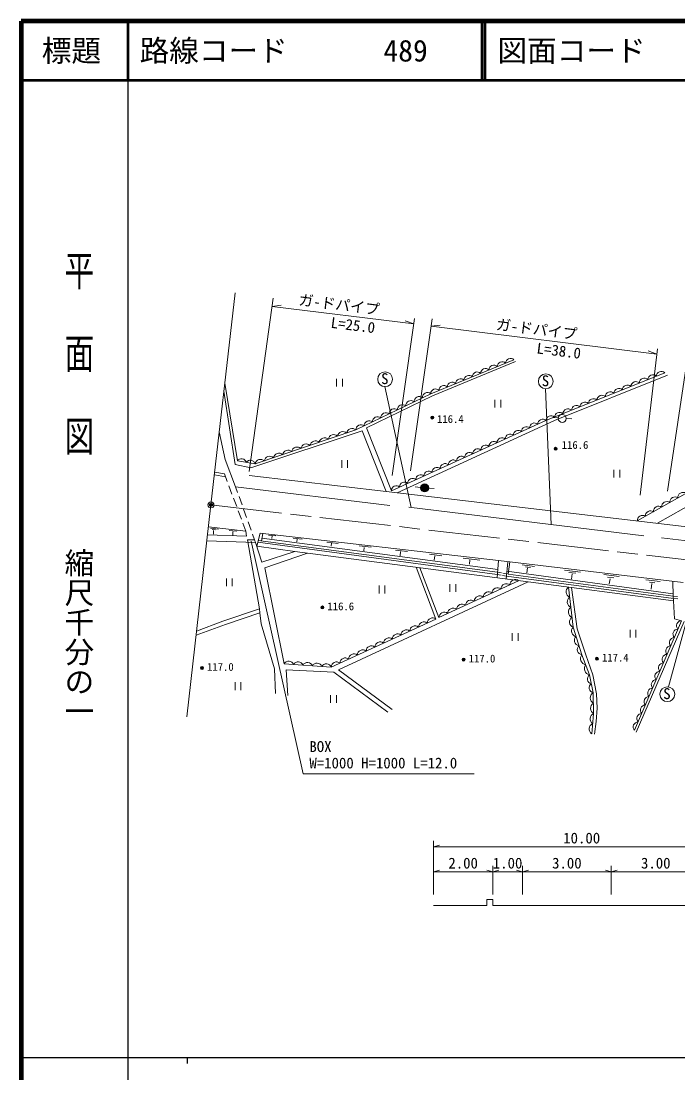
# Model space of a CAD drawing. Units: millimetres, scale not verified, with parts at other scales. Extents: x 40000 to 680000, y 20000 to 380000.
# Drawn here: x 40000 to 150831, y 202409 to 380000 of the extents above; entities that cross this region are included whole.
import ezdxf
from ezdxf.enums import TextEntityAlignment as Align

# ---------------------------------------------------------------- set-up
doc = ezdxf.new("R2010")
doc.units = ezdxf.units.MM
doc.header["$LTSCALE"] = 1000
doc.header["$PDMODE"] = 32
doc.header["$PDSIZE"] = 500
doc.linetypes.add('CHAIN', pattern=[18.5, 12, -1.5, 3.5, -1.5])
for name, color, linetype, lineweight in [('M-BGD', 7, 'Continuous', 13), ('M-BMK', 2, 'CHAIN', 13), ('M-BMK-SRVR', 3, 'Continuous', 13), ('M-STR-HTXT', 7, 'Continuous', 13), ('M-TTL', 2, 'Continuous', 140), ('M-TTL-BAND', 7, 'Continuous', 25), ('M-TTL-LINE', 7, 'Continuous', 50)]:
    doc.layers.add(name, color=color, linetype=linetype, lineweight=lineweight)
doc.layers.add('M-OTRS', color=6, linetype='Continuous')
doc.layers.add('M-TTL-TXT', color=7, linetype='Continuous')
doc.styles.add('@ＭＳ ゴシック', font='')
doc.styles.add('ＭＳ ゴシック', font='')
doc.styles.get('@ＭＳ ゴシック').set_extended_font_data('@MS Gothic')
doc.styles.get('ＭＳ ゴシック').set_extended_font_data('MS Gothic')

msp = doc.modelspace()

# ---------------------------------------------------------------- hatches: boundary and pattern name
at = {"layer": 'M-BGD'}
msp.add_hatch(color=256, dxfattribs=at).paths.add_polyline_path([(108770, 301122, 0.97359), (107414, 301277, 0.01338), (107410, 301241, 1)])

# ---------------------------------------------------------------- linework, layer by layer
for p, q in [((109420, 316721), (123413, 322519)), ((149063, 320187), (130027, 312586)), ((74380, 318868), (76497, 305740)), ((93243, 319590), (93243, 318290)), ((94218, 318290), (94218, 319590)), ((101396, 318278), (105802, 297879)), ((129439, 295013), (128506, 317923)), ((76112, 305111), (74222, 317485)), ((98304, 311329), (109420, 316721)), ((119957, 316062), (119957, 314762)), ((120932, 314762), (120932, 316062)), ((130027, 312586), (103448, 300341)), ((129721, 313050), (130632, 312990)), ((131993, 312899), (132905, 312839)), ((98304, 311329), (102495, 300702)), ((73445, 310662), (74465, 305987)), ((74465, 305987), (76201, 301372)), ((94131, 305879), (94131, 304579)), ((95106, 304579), (95106, 305879)), ((163154, 306478), (143970, 295608)), ((72667, 303826), (74298, 303571)), ((140035, 304215), (140035, 302915)), ((141010, 302915), (141010, 304215)), ((72615, 303367), (74492, 303056)), ((74298, 303571), (74799, 302239)), ((75063, 301536), (75591, 300132)), ((76201, 301372), (102235, 298235)), ((76201, 301372), (76541, 300420)), ((101629, 300553), (164666, 293191)), ((106504, 301356), (107414, 301277)), ((108773, 301159), (109683, 301080)), ((75855, 299430), (76382, 298026)), ((76794, 299714), (77299, 298301)), ((147360, 295213), (153936, 298949)), ((76646, 297324), (77174, 295920)), ((77552, 297595), (78057, 296183)), ((105430, 297924), (145100, 293114)), ((77438, 295218), (77939, 293885)), ((78310, 295477), (78816, 294064)), ((78057, 293031), (71462, 293237)), ((71617, 294606), (77939, 293885)), ((71938, 294367), (73305, 294209)), ((72253, 294145), (72826, 294110)), ((72481, 294011), (72481, 293345)), ((75136, 294006), (76398, 293884)), ((75755, 293819), (75749, 293229)), ((77939, 293885), (78057, 293031)), ((79068, 293358), (79409, 292406)), ((79770, 291344), (80351, 293527)), ((120558, 288908), (80351, 293527)), ((80541, 292246), (80802, 293476)), ((81764, 293211), (82973, 293094)), ((82360, 293077), (82325, 292650)), ((71349, 292252), (79576, 291950)), ((78199, 292419), (79409, 292406)), ((78199, 292419), (80228, 280793)), ((79409, 292406), (79576, 291950)), ((79576, 291950), (80641, 288636)), ((86176, 290464), (79770, 291344)), ((120355, 286556), (79954, 292033)), ((80029, 292315), (120387, 286928)), ((120426, 287378), (80638, 292706)), ((85923, 292720), (87447, 292549)), ((86597, 292521), (86543, 292089)), ((91583, 292047), (93503, 291811)), ((92389, 291834), (92331, 291343)), ((97055, 291387), (99098, 291168)), ((148073, 292759), (163550, 290895)), ((80641, 288636), (86176, 290464)), ((88336, 290181), (81135, 287700)), ((86176, 290464), (125542, 285304)), ((97879, 291106), (97818, 290563)), ((103192, 290686), (105190, 290461)), ((104010, 290464), (103951, 289701)), ((108936, 289979), (110993, 289735)), ((109799, 289712), (109705, 289005)), ((81135, 287700), (84409, 271486)), ((110002, 279045), (106663, 287779)), ((107261, 287700), (110481, 279304)), ((114579, 289319), (117403, 288964)), ((115728, 289015), (115677, 288279)), ((120558, 288908), (120306, 285991)), ((151690, 285238), (120558, 288908)), ((122139, 288722), (121857, 285787)), ((122453, 288685), (122207, 286622)), ((124541, 288180), (126645, 287934)), ((125102, 287847), (125935, 287741)), ((125453, 287698), (125356, 286856)), ((120355, 286556), (121006, 286436)), ((120387, 286928), (121041, 286819)), ((121252, 286391), (121903, 286272)), ((121288, 286778), (121942, 286669)), ((121903, 286272), (150059, 282527)), ((150030, 283322), (121984, 287105)), ((122207, 286622), (150043, 282898)), ((131674, 287286), (134409, 286961)), ((132436, 286891), (133620, 286760)), ((132971, 286698), (132848, 285752)), ((138331, 286541), (140901, 286212)), ((138954, 286104), (140020, 285975)), ((74640, 285877), (74640, 284577)), ((75615, 284577), (75615, 285877)), ((93560, 270461), (125542, 285304)), ((100421, 284679), (100421, 283379)), ((101396, 283379), (101396, 284679)), ((123954, 285512), (110481, 279304)), ((112358, 284945), (112358, 283645)), ((113333, 283645), (113333, 284945)), ((125542, 285304), (132888, 284361)), ((132888, 284361), (133818, 277363)), ((132888, 284361), (150077, 282093)), ((139376, 285839), (139247, 284988)), ((145436, 285673), (147811, 285366)), ((146023, 285252), (146935, 285138)), ((146426, 285059), (146295, 284069)), ((149255, 267580), (153987, 284879)), ((150043, 282898), (149961, 285441)), ((150043, 282898), (150077, 282093)), ((150043, 282898), (150778, 282825)), ((150059, 282527), (150792, 282450)), ((80228, 280793), (74021, 278700)), ((80292, 280100), (80228, 280793)), ((150077, 282093), (150257, 279056)), ((74494, 278148), (80292, 280100)), ((80292, 280100), (80489, 278207)), ((150257, 279056), (151431, 278767)), ((69534, 276309), (74494, 278148)), ((74021, 278700), (69609, 276968)), ((80489, 278207), (82767, 270619)), ((133818, 277363), (135283, 272982)), ((142754, 277200), (142754, 275900)), ((151431, 278767), (143513, 260259)), ((143729, 275900), (143729, 277200)), ((151880, 278654), (143791, 259959)), ((122873, 276668), (122873, 275368)), ((123848, 275368), (123848, 276668)), ((135283, 272982), (136446, 269629)), ((82767, 270619), (82945, 266478)), ((84986, 266113), (84730, 270452)), ((84730, 270452), (92796, 270077)), ((92796, 270077), (101902, 263322)), ((102632, 263795), (93560, 270461)), ((76127, 268361), (76127, 267061)), ((77102, 267061), (77102, 268361)), ((136446, 269629), (137097, 266404)), ((137097, 266404), (137191, 263979)), ((92234, 266186), (92234, 264886)), ((93209, 264886), (93209, 266186)), ((137191, 263979), (137033, 261730)), ((137033, 261730), (136757, 259581)), ((109590, 232510), (109590, 241607)), ((109590, 240607), (110590, 240857)), ((109590, 240607), (159590, 240607)), ((109590, 232510), (109590, 237372)), ((109590, 236372), (110590, 236622)), ((109590, 236372), (119590, 236372)), ((119590, 236372), (118590, 236622)), ((119590, 232510), (119590, 237372)), ((119590, 232510), (119590, 237372)), ((119590, 236372), (120590, 236622)), ((119590, 236372), (124590, 236372)), ((124590, 236372), (123590, 236622)), ((124590, 232510), (124590, 237372)), ((124590, 232510), (124590, 237372)), ((124590, 236372), (125590, 236622)), ((124590, 236372), (139590, 236372)), ((139590, 236372), (138590, 236622)), ((139590, 232510), (139590, 237372)), ((139590, 232510), (139590, 237372)), ((139590, 236372), (140590, 236622)), ((139590, 236372), (154590, 236372)), ((119590, 231689), (118590, 231689)), ((118590, 231689), (118590, 230689)), ((119590, 230689), (119590, 231689)), ((118590, 230689), (109590, 230689)), ((119590, 230689), (124590, 230689)), ((124590, 230689), (139590, 230689)), ((139590, 230689), (154590, 230689))]:
    msp.add_line(p, q, dxfattribs=at)
for points in [[(123154, 322812), (109113, 317081), (96482, 310958), (79505, 305217), (76497, 305740)], [(148619, 320621), (128560, 312552), (102495, 300702)], [(76112, 305111), (78754, 304546), (97575, 310801), (101629, 300553), (78498, 303275)], [(132378, 284427), (133137, 277646), (134616, 273017), (135903, 269629), (136517, 266605), (136606, 263055), (136280, 259682)], [(110002, 279045), (92320, 270927), (84409, 271486)]]:
    msp.add_lwpolyline(points, dxfattribs=at)
for centre, radius in [((101424, 319528), 1250), ((128535, 319173), 1250), ((109390, 313057), 150), ((109390, 313057), 120), ((109390, 313057), 90), ((109390, 313057), 60), ((109390, 313057), 30), ((109390, 313057), 20), ((131310, 312907), 683), ((130193, 307796), 150), ((130193, 307796), 120), ((130193, 307796), 90), ((130193, 307796), 60), ((130193, 307796), 30), ((130193, 307796), 20), ((108090, 301181), 683), ((90841, 281002), 150), ((90841, 281002), 120), ((90841, 281002), 90), ((90841, 281002), 60), ((90841, 281002), 30), ((90841, 281002), 20), ((114669, 272191), 150), ((114669, 272191), 120), ((114669, 272191), 90), ((114669, 272191), 60), ((114669, 272191), 30), ((114669, 272191), 20), ((137163, 272350), 150), ((137163, 272350), 120), ((137163, 272350), 90), ((137163, 272350), 60), ((137163, 272350), 30), ((137163, 272350), 20), ((70532, 270781), 150), ((70532, 270781), 120), ((70532, 270781), 90), ((70532, 270781), 60), ((70532, 270781), 30), ((70532, 270781), 20), ((149028, 266351), 1250)]:
    msp.add_circle(centre, radius, dxfattribs=at)
for centre, radius, start, end in [((119767, 321078), 825, 45.4014, 179.00392), ((121171, 321652), 825, 45.4014, 179.00392), ((122575, 322225), 825, 45.4014, 179.00392), ((115555, 319359), 825, 45.4014, 179.00392), ((116959, 319932), 825, 45.4014, 179.00392), ((118363, 320505), 825, 45.4014, 179.00392), ((145166, 318859), 846, 46.06474, 177.7614), ((146599, 319436), 846, 46.06474, 177.7614), ((148032, 320012), 846, 46.06474, 177.7614), ((109938, 317067), 825, 45.4014, 179.00392), ((111342, 317640), 825, 45.4014, 179.00392), ((112747, 318213), 825, 45.4014, 179.00392), ((114151, 318786), 825, 45.4014, 179.00392), ((140868, 317130), 846, 46.06474, 177.7614), ((142301, 317707), 846, 46.06474, 177.7614), ((143733, 318283), 846, 46.06474, 177.7614), ((107164, 315738), 858, 50.53278, 181.19335), ((108568, 316419), 858, 50.53278, 181.19335), ((136570, 315401), 846, 46.06474, 177.7614), ((138002, 315977), 846, 46.06474, 177.7614), ((139435, 316554), 846, 46.06474, 177.7614), ((102954, 313697), 858, 50.53278, 181.19335), ((104357, 314378), 858, 50.53278, 181.19335), ((105761, 315058), 858, 50.53278, 181.19335), ((132271, 313672), 846, 46.06474, 177.7614), ((133704, 314248), 846, 46.06474, 177.7614), ((135137, 314825), 846, 46.06474, 177.7614), ((100147, 312336), 858, 50.53278, 181.19335), ((101550, 313017), 858, 50.53278, 181.19335), ((128006, 311951), 818, 47.31283, 181.58286), ((129406, 312519), 846, 46.06474, 177.7614), ((130838, 313096), 846, 46.06474, 177.7614), ((95843, 310305), 914, 45.59983, 171.76521), ((97340, 310976), 858, 50.53278, 181.19335), ((98743, 311656), 858, 50.53278, 181.19335), ((123890, 310080), 818, 47.31283, 181.58286), ((125262, 310704), 818, 47.31283, 181.58286), ((126634, 311328), 818, 47.31283, 181.58286), ((89669, 308217), 914, 45.59983, 171.76521), ((91213, 308739), 914, 45.59983, 171.76521), ((92756, 309261), 914, 45.59983, 171.76521), ((94299, 309783), 914, 45.59983, 171.76521), ((119775, 308209), 818, 47.31283, 181.58286), ((121146, 308833), 818, 47.31283, 181.58286), ((122518, 309457), 818, 47.31283, 181.58286), ((85039, 306652), 914, 45.59983, 171.76521), ((86582, 307174), 914, 45.59983, 171.76521), ((88126, 307696), 914, 45.59983, 171.76521), ((117031, 306962), 818, 47.31283, 181.58286), ((118403, 307586), 818, 47.31283, 181.58286), ((77192, 305282), 832, 13.67842, 146.60582), ((78696, 305020), 832, 13.67842, 146.60582), ((80409, 305086), 914, 45.59983, 171.76521), ((81952, 305608), 914, 45.59983, 171.76521), ((83496, 306130), 914, 45.59983, 171.76521), ((112915, 305091), 818, 47.31283, 181.58286), ((114287, 305715), 818, 47.31283, 181.58286), ((115659, 306338), 818, 47.31283, 181.58286), ((108800, 303220), 818, 47.31283, 181.58286), ((110172, 303843), 818, 47.31283, 181.58286), ((111543, 304467), 818, 47.31283, 181.58286), ((104684, 301349), 818, 47.31283, 181.58286), ((106056, 301972), 818, 47.31283, 181.58286), ((107428, 302596), 818, 47.31283, 181.58286), ((103312, 300725), 818, 47.31283, 181.58286), ((151689, 299557), 870, 54.709, 184.36134), ((148948, 298004), 870, 54.709, 184.36134), ((150319, 298780), 870, 54.709, 184.36134), ((146208, 296451), 870, 54.709, 184.36134), ((147578, 297227), 870, 54.709, 184.36134), ((144837, 295675), 870, 54.709, 184.36134), ((120391, 283398), 929, 52.25257, 177.23087), ((121888, 284088), 929, 52.25257, 177.23087), ((123385, 284778), 929, 52.25257, 177.23087), ((132947, 283632), 977, 125.62677, 247.15667), ((117397, 282018), 929, 52.25257, 177.23087), ((118894, 282708), 929, 52.25257, 177.23087), ((133137, 281937), 977, 125.62677, 247.15667), ((112906, 279949), 929, 52.25257, 177.23087), ((114403, 280638), 929, 52.25257, 177.23087), ((115900, 281328), 929, 52.25257, 177.23087), ((133327, 280242), 977, 125.62677, 247.15667), ((109436, 278336), 907, 51.33123, 177.98899), ((111409, 279259), 929, 52.25257, 177.23087), ((133517, 278547), 977, 125.62677, 247.15667), ((105015, 276307), 907, 51.33123, 177.98899), ((106488, 276983), 907, 51.33123, 177.98899), ((107962, 277660), 907, 51.33123, 177.98899), ((133771, 276998), 906, 134.34735, 261.08885), ((150839, 276494), 850, 91.13195, 222.54622), ((151448, 277917), 850, 91.13195, 222.54622), ((102068, 274954), 907, 51.33123, 177.98899), ((103541, 275630), 907, 51.33123, 177.98899), ((134264, 275455), 906, 134.34735, 261.08885), ((150230, 275070), 850, 91.13195, 222.54622), ((97647, 272924), 907, 51.33123, 177.98899), ((99121, 273601), 907, 51.33123, 177.98899), ((100594, 274277), 907, 51.33123, 177.98899), ((134757, 273912), 906, 134.34735, 261.08885), ((149621, 273646), 850, 91.13195, 222.54622), ((85173, 271052), 879, 21.49713, 150.41454), ((86756, 270940), 879, 21.49713, 150.41454), ((93227, 270895), 907, 51.33123, 177.98899), ((94700, 271571), 907, 51.33123, 177.98899), ((96174, 272248), 907, 51.33123, 177.98899), ((135471, 272373), 1071, 143.00776, 258.59708), ((149012, 272223), 850, 91.13195, 222.54622), ((88338, 270828), 879, 21.49713, 150.41454), ((89920, 270717), 879, 21.49713, 150.41454), ((91502, 270605), 879, 21.49713, 150.41454), ((136115, 270679), 1071, 143.00776, 258.59708), ((147793, 269375), 850, 91.13195, 222.54622), ((148403, 270799), 850, 91.13195, 222.54622), ((136395, 268942), 845, 125.58564, 257.35732), ((147184, 267951), 850, 91.13195, 222.54622), ((136702, 267430), 845, 125.58564, 257.35732), ((137077, 265731), 1038, 122.65377, 240.21042), ((146575, 266528), 850, 91.13195, 222.54622), ((137121, 263956), 1038, 122.65377, 240.21042), ((145966, 265104), 850, 91.13195, 222.54622), ((136990, 262167), 967, 113.38108, 235.59597), ((144748, 262257), 850, 91.13195, 222.54622), ((145357, 263680), 850, 91.13195, 222.54622), ((136827, 260481), 967, 113.38108, 235.59597), ((144139, 260833), 850, 91.13195, 222.54622)]:
    msp.add_arc(centre, radius, start, end, dxfattribs=at)
for p in [(109390, 313057), (130193, 307796), (90841, 281002), (114669, 272191), (137163, 272350), (70532, 270781)]:
    msp.add_point(p, dxfattribs=at)
at = {"layer": 'M-BMK'}
msp.add_line((72039, 298307), (170908, 286909), dxfattribs=at)
at = {"layer": 'M-BMK-SRVR'}
for p, q in [((76115, 334107), (72039, 298307)), ((72039, 298307), (67963, 262507))]:
    msp.add_line(p, q, dxfattribs=at)
msp.add_circle((72039, 298307), 500, dxfattribs=at)
msp.add_point((72039, 298307), dxfattribs=at)
at = {"layer": 'M-OTRS'}
msp.add_point((72039, 298307), dxfattribs=at)
at = {"layer": 'M-STR-HTXT'}
for p, q in [((82527, 333187), (78466, 303928)), ((82340, 331834), (83874, 332021)), ((82340, 331834), (106262, 328854)), ((106393, 329765), (102592, 303259)), ((106262, 328854), (104820, 329411)), ((105727, 304088), (109356, 329717)), ((109183, 328490), (110717, 328677)), ((109183, 328490), (147264, 323745)), ((147368, 324640), (144477, 299935)), ((147264, 323745), (145821, 324303)), ((149047, 300645), (152570, 323910)), ((87577, 252892), (78821, 292177)), ((87577, 252892), (116465, 252892))]:
    msp.add_line(p, q, dxfattribs=at)
at = {"layer": 'M-TTL'}
for p, q in [((40000, 380000), (40000, 20000)), ((680000, 380000), (40000, 380000))]:
    msp.add_line(p, q, dxfattribs=at)
at = {"layer": 'M-TTL-BAND'}
for p, q in [((58000, 370000), (58000, 20000)), ((40000, 205000), (579000, 205000)), ((68000, 205000), (68000, 204000))]:
    msp.add_line(p, q, dxfattribs=at)
at = {"layer": 'M-TTL-LINE'}
for p, q in [((58000, 380000), (58000, 370000)), ((117750, 380000), (117750, 370000)), ((118250, 380000), (118250, 370000)), ((40000, 370000), (680000, 370000))]:
    msp.add_line(p, q, dxfattribs=at)

# ---------------------------------------------------------------- texts
at = {"layer": 'M-BGD', "style": 'ＭＳ ゴシック'}
for s, height, p in [('S', 1833, (100746, 318154)), ('S', 1833, (127856, 317799)), ('116.4', 1320, (110187, 311753)), ('116.6', 1320, (131226, 307379)), ('116.6', 1320, (91699, 280129)), ('117.0', 1320, (115527, 271318)), ('117.4', 1320, (138021, 271477)), ('117.0', 1320, (71390, 269908)), ('S', 1833, (148349, 264978))]:
    msp.add_text(s, height=height, dxfattribs=at).set_placement(p, align=Align.BOTTOM_LEFT)
for s, p in [('10.00', (134590, 240607)), ('2.00', (114590, 236372)), ('1.00', (122090, 236372)), ('3.00', (132090, 236372)), ('3.00', (147090, 236372))]:
    msp.add_text(s, height=1833, dxfattribs=at).set_placement(p, align=Align.BOTTOM_CENTER)
at = {"layer": 'M-STR-HTXT', "style": 'ＭＳ ゴシック'}
for s, p in [('ガ-ドパイプ', (86674, 331532)), ('L=25.0', (92109, 327676)), ('ガ-ドパイプ', (119993, 327380)), ('L=38.0', (126848, 323347))]:
    msp.add_text(s, height=1833, rotation=352.898, dxfattribs=at).set_placement(p, align=Align.BOTTOM_LEFT)
for s, p in [('BOX', (88649, 256043)), ('W=1000 H=1000 L=12.0', (88649, 253272))]:
    msp.add_text(s, height=1833, dxfattribs=at).set_placement(p, align=Align.BOTTOM_LEFT)
at = {"layer": 'M-TTL-BAND', "style": '@ＭＳ ゴシック', "width": 1.4}
msp.add_text('平  面  図', height=3666, rotation=270, dxfattribs=at).set_placement((49777, 306475), align=Align.MIDDLE_RIGHT)
at = {"layer": 'M-TTL-BAND', "style": '@ＭＳ ゴシック'}
msp.add_text('縮尺千分の一', height=3666, rotation=270, dxfattribs=at).set_placement((49777, 261030), align=Align.MIDDLE_RIGHT)
at = {"layer": 'M-TTL-TXT', "style": 'ＭＳ ゴシック'}
msp.add_text('標題', height=3666, dxfattribs=at).set_placement((48500, 375000), align=Align.MIDDLE_CENTER)
for s, p in [('路線コード', (60000, 375000)), ('489', (101142, 375000)), ('図面コード', (120380, 375000))]:
    msp.add_text(s, height=3666, dxfattribs=at).set_placement(p, align=Align.MIDDLE_LEFT)

doc.saveas('drawing.dxf')
